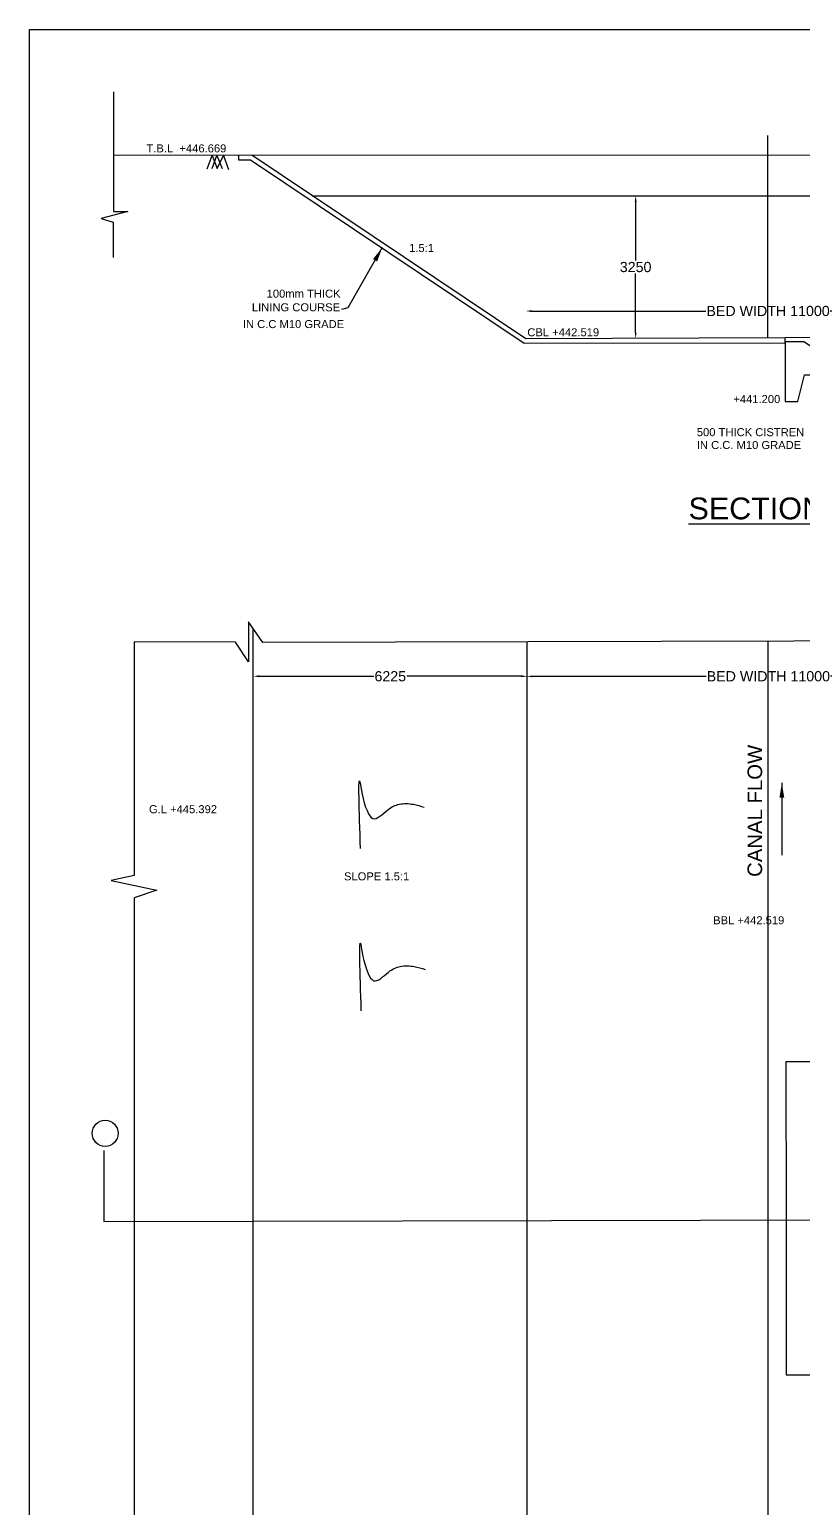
# Model space of a CAD drawing. Header units: inches. Extents: x 610 to 840, y 19 to 178.
# Drawn here: x 610.2 to 663.4, y 76.7 to 178.3 of the extents above; entities that cross this region are included whole.
import ezdxf

# ---------------------------------------------------------------- set-up
doc = ezdxf.new("R2010")
doc.units = ezdxf.units.IN
doc.header["$MEASUREMENT"] = 0
doc.styles.get("Standard").update_dxf_attribs({"font": 'arial.ttf', "height": 0.7})
doc.dimstyles.get("Standard").update_dxf_attribs({"dimtxt": 0.7, "dimasz": 0.4, "dimexe": 0.18, "dimexo": 0.0625, "dimgap": 0.09, "dimtad": 0, "dimtih": 1, "dimtoh": 1, "dimdec": 4, "dimzin": 0, "dimdsep": 46, "dimtxsty": 'Standard', "dimcen": 0.09, "dimse1": 1, "dimse2": 1, "dimadec": 0, "dimazin": 0, "dimtfac": 1, "dimtdec": 4, "dimtofl": 0, "dimtmove": 0, "dimatfit": 3, "dimfxl": 1, "dimtolj": 1, "dimtzin": 0, "dimarcsym": 0})

# ---------------------------------------------------------------- blocks, each defined once
blk = doc.blocks.new('*D1')
at = {"color": 0, "lineweight": -2}
for p, q in [((651.89, 166.51), (651.89, 162.46)), ((651.89, 157.51), (651.89, 161.56))]:
    blk.add_line(p, q, dxfattribs=at)
at = {"color": 0}
for points in [[(651.83, 166.51), (651.96, 166.51), (651.89, 166.91)], [(651.83, 157.51), (651.96, 157.51), (651.89, 157.11)]]:
    blk.add_solid(points, dxfattribs=at)
at = {"layer": 'Defpoints', "color": 0}
for p in [(651.76, 166.91), (651.76, 157.11), (651.89, 157.11)]:
    blk.add_point(p, dxfattribs=at)
at = {"color": 0, "insert": (651.89, 162.01), "char_height": 0.7, "attachment_point": 5}
blk.add_mtext('\\A1;3250', dxfattribs=at)
blk = doc.blocks.new('*D2')
at = {"color": 0, "lineweight": -2}
for p, q in [((644.74, 158.99), (656.72, 158.99)), ((677.24, 158.99), (665.26, 158.99))]:
    blk.add_line(p, q, dxfattribs=at)
at = {"color": 0}
for points in [[(644.74, 159.05), (644.74, 158.92), (644.34, 158.99)], [(677.24, 159.05), (677.24, 158.92), (677.64, 158.99)]]:
    blk.add_solid(points, dxfattribs=at)
at = {"layer": 'Defpoints', "color": 0}
for p in [(677.64, 158.99), (644.34, 157.09), (677.64, 157.17)]:
    blk.add_point(p, dxfattribs=at)
at = {"color": 0, "insert": (660.99, 158.99), "char_height": 0.7, "attachment_point": 5}
blk.add_mtext('\\A1;BED WIDTH 11000', dxfattribs=at)
blk = doc.blocks.new('*D11')
at = {"color": 0, "lineweight": -2}
for p, q in [((644.8, 133.88), (656.74, 133.88)), ((677.23, 133.88), (665.28, 133.88))]:
    blk.add_line(p, q, dxfattribs=at)
at = {"color": 0}
for points in [[(644.8, 133.94), (644.8, 133.81), (644.4, 133.88)], [(677.23, 133.94), (677.23, 133.81), (677.63, 133.88)]]:
    blk.add_solid(points, dxfattribs=at)
at = {"layer": 'Defpoints', "color": 0}
for p in [(644.4, 133.7), (677.63, 133.95), (677.63, 133.88)]:
    blk.add_point(p, dxfattribs=at)
at = {"color": 0, "insert": (661.01, 133.88), "char_height": 0.7, "attachment_point": 5}
blk.add_mtext('\\A1;BED WIDTH 11000', dxfattribs=at)
blk = doc.blocks.new('*D68')
at = {"color": 0, "lineweight": -2}
for p, q in [((626.02, 133.88), (633.89, 133.88)), ((644.04, 133.88), (636.17, 133.88))]:
    blk.add_line(p, q, dxfattribs=at)
at = {"color": 0}
for points in [[(626.02, 133.95), (626.02, 133.82), (625.62, 133.88)], [(644.04, 133.95), (644.04, 133.82), (644.44, 133.88)]]:
    blk.add_solid(points, dxfattribs=at)
at = {"layer": 'Defpoints', "color": 0}
for p in [(625.62, 133.88), (625.62, 133.88), (644.44, 133.88)]:
    blk.add_point(p, dxfattribs=at)
at = {"color": 0, "insert": (635.03, 133.88), "char_height": 0.7, "attachment_point": 5}
blk.add_mtext('\\A1;6225', dxfattribs=at)

msp = doc.modelspace()

# ---------------------------------------------------------------- linework, layer by layer
msp.add_lwpolyline([(839.64978, 19.50538), (610.24255, 19.50538), (610.24255, 178.33609), (839.64978, 178.33609)], close=True)
for points in [[(616.01058, 174.05202), (616.0083, 165.83392), (616.98307, 165.83365), (615.1639, 165.35047), (615.9759, 165.09055), (615.97523, 162.66822)], [(662.16194, 156.81329), (662.16082, 152.76017), (663.02735, 152.75993), (663.48555, 154.60695), (680.58245, 154.60221), (681.04479, 152.78385), (682.40385, 152.78347), (682.40469, 155.79817), (707.2434, 168.28987), (707.24451, 172.30466), (678.91572, 158.0289), (677.63548, 157.17047), (662.16204, 157.14595), (644.34221, 157.08359), (625.51619, 169.6965)], [(660.9735, 157.14179), (660.97736, 171.04415)], [(662.16196, 156.88925), (663.45407, 156.88889), (664.60205, 156.13736), (679.72276, 156.18069), (707.24387, 169.98813), (708.33973, 169.98782), (708.82873, 169.52931)], [(616.00937, 169.69197), (708.13478, 169.73583)], [(622.43674, 168.7711), (622.79243, 169.68994), (623.12359, 168.78335), (623.56513, 169.68994), (623.90855, 168.70984)], [(622.78016, 168.7956), (623.09906, 169.68994), (623.47927, 168.78335)], [(624.6015, 169.69606), (624.60141, 169.38751), (625.41404, 169.38728)], [(625.41404, 169.38728), (644.22639, 156.78968), (662.16194, 156.81329), (662.16204, 157.14595)], [(629.66337, 166.91801), (692.14344, 166.91652)], [(746.00586, 74.27025), (746.07101, 117.93286), (747.44989, 118.58888), (744.39093, 119.04738), (746.0749, 119.6536), (746.0749, 136.40628), (682.84452, 136.32117), (681.92747, 137.71506), (681.96042, 134.92728), (681.00494, 136.33215), (626.2724, 136.1981), (625.29682, 137.6201), (625.29682, 134.87598), (624.39263, 136.22188), (617.43035, 136.25445)], [(617.43035, 136.25445), (617.43035, 120.19005), (615.83771, 119.84227), (618.98175, 119.18569), (617.43616, 118.6635), (617.43616, 73.33688)], [(625.61695, 61.64991), (625.61695, 137.15349)], [(644.43639, 61.68845), (644.43639, 136.24259)], [(660.99961, 61.72237), (660.99961, 136.28315)], [(677.63315, 107.37778), (662.22015, 107.37778)], [(662.22015, 107.37778), (662.24289, 96.51182)], [(615.34417, 101.29018), (615.34417, 96.41367), (748.60378, 96.69255), (748.60378, 101.5422)], [(662.24289, 96.51182), (662.24289, 85.87394), (677.63315, 85.87394)]]:
    msp.add_lwpolyline(points)
msp.add_circle((615.43687, 102.46603), 0.89721)
for points in [[(632.98463, 122.04306), (632.94648, 126.60164), (633.45313, 124.59936), (633.82928, 124.10838), (634.85026, 124.69909), (635.66397, 125.09034), (636.61586, 125.08267), (637.36816, 124.87554)], [(633.0396, 110.89349), (633.00145, 115.45207), (633.50811, 113.44979), (633.88426, 112.9588), (634.90523, 113.54952), (635.71895, 113.94077), (636.67084, 113.9331), (637.42314, 113.72596)]]:
    msp.add_spline(points, degree=3)

# ---------------------------------------------------------------- texts
for s, height, p in [('T.B.L  +446.669', 0.55, (618.27578, 169.89542)), ('1.5:1', 0.55, (636.32316, 163.04842)), ('100mm THICK', 0.55, (626.53236, 159.91066)), ('LINING COURSE', 0.55, (625.51982, 158.97113)), ('IN C.C M10 GRADE', 0.55, (624.90016, 157.8176)), ('CBL +442.519', 0.55, (644.44723, 157.25423)), ('+441.200', 0.55, (658.60402, 152.66341)), ('       500 THICK CISTREN', 0.55, (654.60024, 150.38764)), ('       IN C.C. M10 GRADE', 0.55, (654.60024, 149.50411)), ('%%USECTIONAL ELEVATION (A-A)', 1.5, (655.52326, 144.6704)), ('G.L +445.392', 0.55, (618.44592, 124.47237)), ('SLOPE 1.5:1', 0.55, (631.84801, 119.85524)), ('BBL +442.519', 0.55, (657.21566, 116.83592))]:
    msp.add_text(s, height=height).set_placement(p)
msp.add_text('CANAL FLOW', height=1, rotation=90).set_placement((660.58149, 120.09281))

# ---------------------------------------------------------------- dimensions: what is measured, and where the dimension line sits
dim = msp.add_linear_dim(base=(651.89205, 157.10707), p1=(651.75585, 166.91459), p2=(651.75585, 157.10707), angle=90, text='3250', dimstyle='Standard')
dim.commit()
dim.dimension.update_dxf_attribs({"geometry": '*D1', "text_midpoint": (651.89205, 162.01083)})
for base, p1, p2, text, picture, middle in [((677.63721, 158.98618), (644.34429, 157.08705), (677.63721, 157.17046), 'BED WIDTH 11000', '*D2', (660.99075, 158.98618)), ((677.62941, 133.87642), (644.39975, 133.70397), (677.62941, 133.94793), 'BED WIDTH 11000', '*D11', (661.01458, 133.87642)), ((625.61695, 133.88253), (644.43639, 133.88253), (625.61695, 133.88253), '6225', '*D68', (635.02667, 133.88253))]:
    dim = msp.add_linear_dim(base=base, p1=p1, p2=p2, text=text, dimstyle='Standard')
    dim.commit()
    dim.dimension.update_dxf_attribs({"geometry": picture, "text_midpoint": middle})

# ---------------------------------------------------------------- leaders
for points in [[(634.48134, 163.34828), (632.11678, 159.2169), (631.6717, 159.1029)], [(661.93761, 126.54888), (661.93761, 121.58645)]]:
    msp.add_leader(points, dimstyle='Standard', override={"dimasz": 1, "dimgap": 0.09, "dimtad": 0})

doc.saveas('drawing.dxf')
